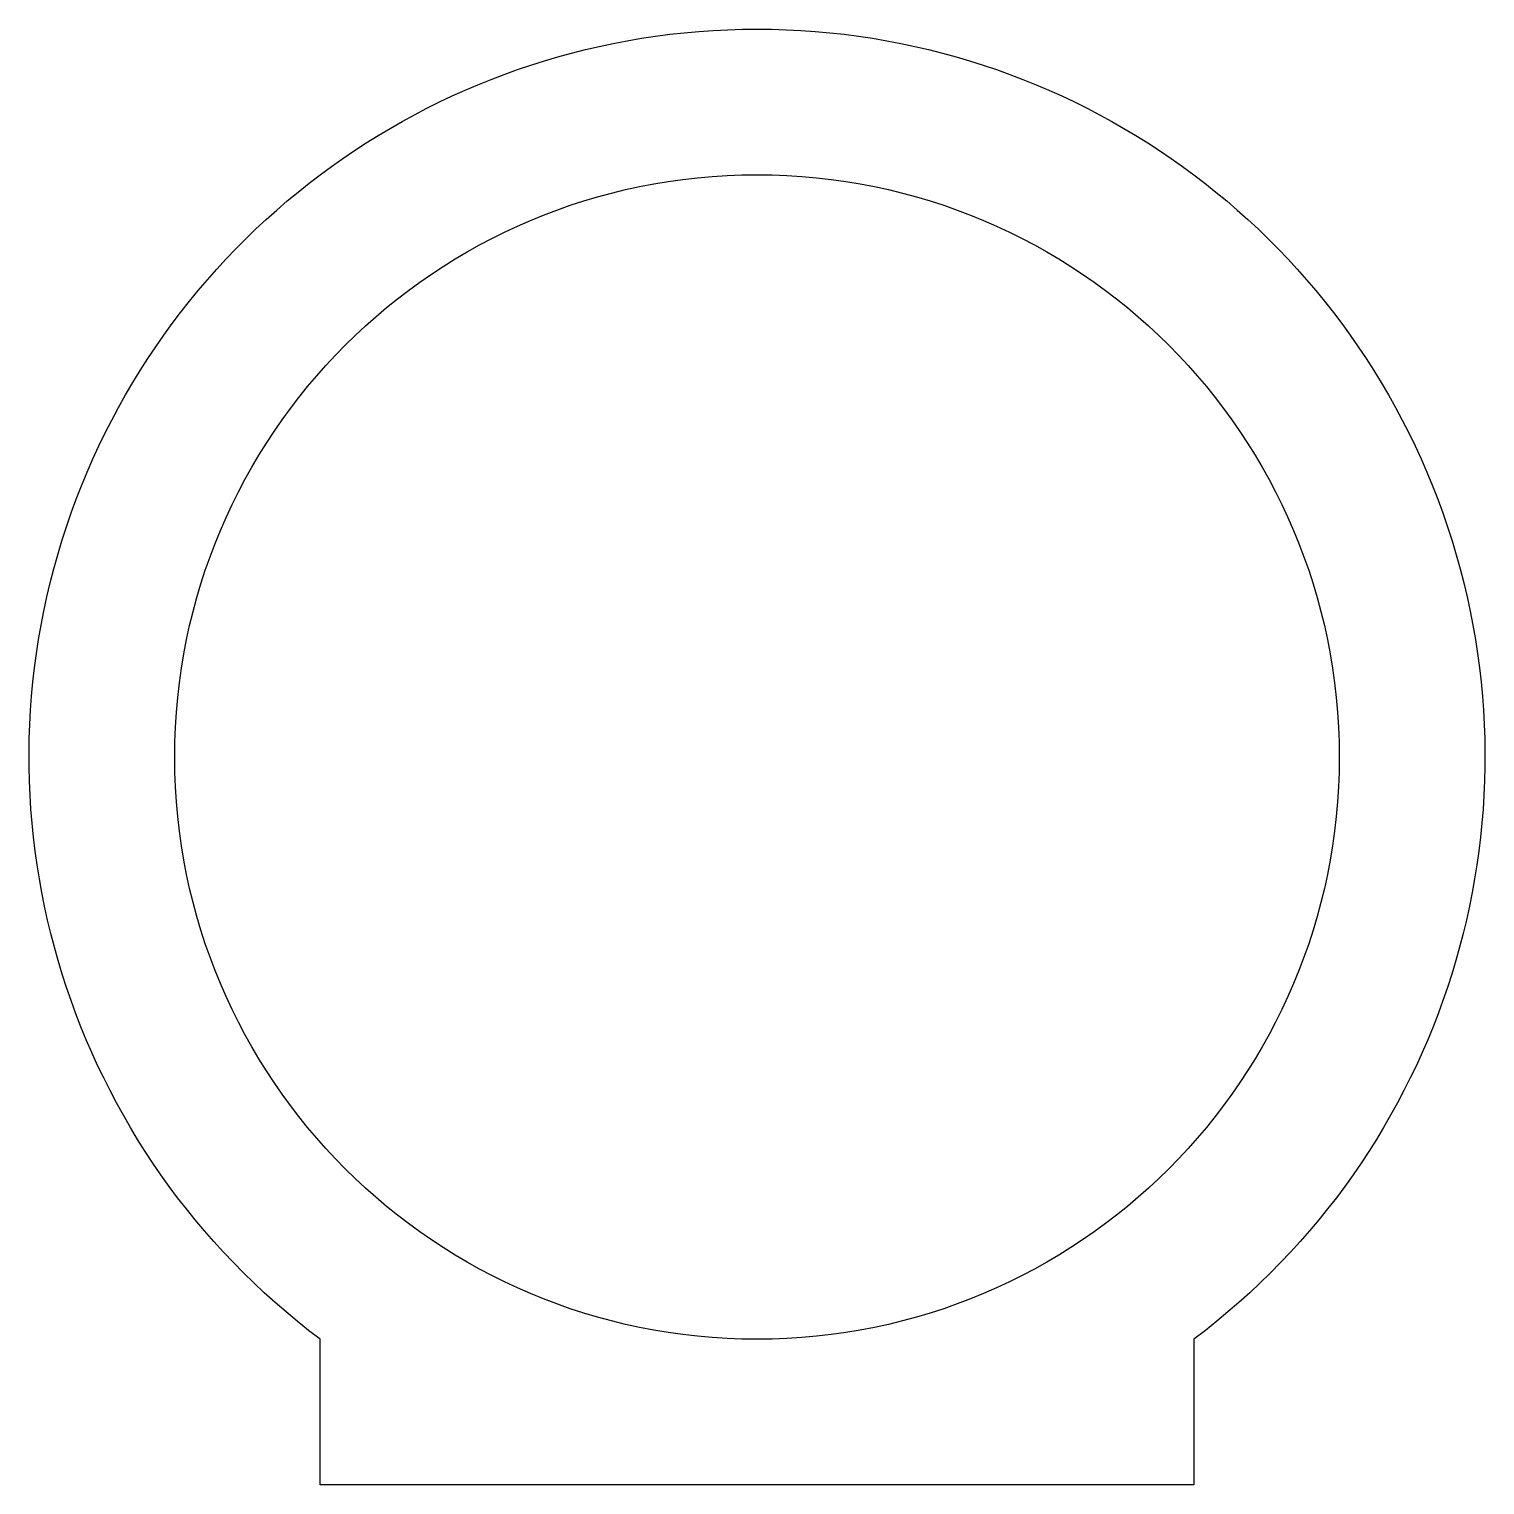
# Model space of a CAD drawing. Header units: millimetres. Extents: x 50 to 100, y 260 to 310.
import ezdxf

# ---------------------------------------------------------------- set-up
doc = ezdxf.new("R2010")
doc.units = ezdxf.units.MM
doc.layers.get('0').update_dxf_attribs({"linetype": 'CONTINUOUS'})

msp = doc.modelspace()

# ---------------------------------------------------------------- linework, layer by layer
msp.add_lwpolyline([(90, 265), (90, 260), (60, 260), (60, 265, -3)], format="xyb", close=True)
msp.add_circle((75, 285), 20)

doc.saveas('drawing.dxf')
